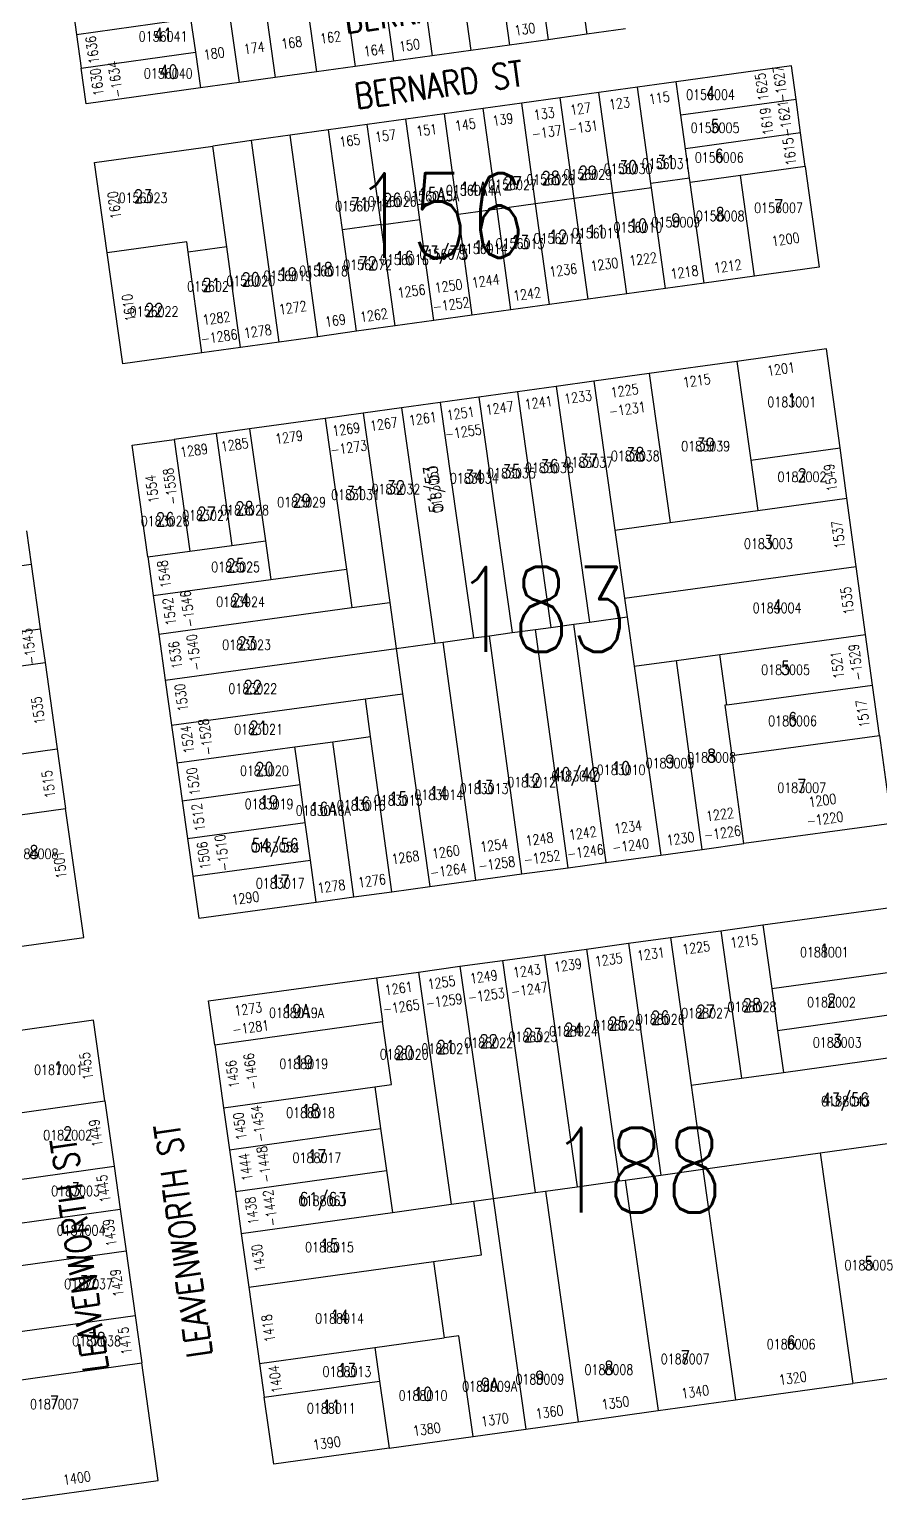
# Model space of a CAD drawing. Header units: feet. Extents: x 6006802 to 6013716, y 2117102 to 2120191.
# Drawn here: x 6007883 to 6008384, y 2117210 to 2118081 of the extents above; entities that cross this region are included whole.
import ezdxf
from ezdxf.enums import TextEntityAlignment as Align

# ---------------------------------------------------------------- set-up
doc = ezdxf.new("R2010")
doc.units = ezdxf.units.FT
doc.header["$LTSCALE"] = 100
doc.header["$MEASUREMENT"] = 0
for name, color, linetype in [('ADDRESS', 1, 'CONTINUOUS'), ('BLKLOT', 2, 'CONTINUOUS'), ('BLOCK_NUMBERS', 3, 'CONTINUOUS'), ('LOT_LINES', 4, 'CONTINUOUS'), ('LOT_NUMBERS', 7, 'CONTINUOUS'), ('ROW', 6, 'CONTINUOUS'), ('ST_NAME_IN_BLK', 7, 'CONTINUOUS'), ('ST_NAME_IN_ST', 6, 'CONTINUOUS')]:
    doc.layers.add(name, color=color, linetype=linetype)
doc.styles.add('ADDTXT', font='ROMANS.shx', dxfattribs={"width": 0.8, "height": 6})
doc.styles.add('BLKLOT', font='ROMANS.shx', dxfattribs={"width": 0.8, "height": 6})
doc.styles.add('BLOCK_NO', font='ROMANS.shx', dxfattribs={"width": 0.8, "height": 50})
doc.styles.add('LOT_NO', font='ROMANS.shx', dxfattribs={"width": 0.8, "height": 8})
doc.styles.add('SI', font='ROMANS.shx', dxfattribs={"width": 0.8, "height": 15})

msp = doc.modelspace()

# ---------------------------------------------------------------- linework, layer by layer
at = {"layer": 'LOT_LINES'}
for points in [[(6008203.2, 2118137.34), (6008211.44, 2118077.91)], [(6008134.85, 2118127.86), (6008143.1, 2118068.43)], [(6008157.64, 2118131.02), (6008165.88, 2118071.59)], [(6008180.42, 2118134.18), (6008188.66, 2118074.75)], [(6008066.51, 2118118.38), (6008074.75, 2118058.95)], [(6008089.29, 2118121.54), (6008097.53, 2118062.11)], [(6008112.07, 2118124.7), (6008120.32, 2118065.27)], [(6007997.97, 2118108.87), (6008006.34, 2118049.46)], [(6008019.36, 2118111.84), (6008027.6, 2118052.41)], [(6008043.73, 2118115.22), (6008051.97, 2118055.79)], [(6007910.45, 2118077.78), (6007977.8, 2118087.17)], [(6007977.8, 2118087.17), (6007980.59, 2118067.37)], [(6007913.24, 2118057.97), (6007980.59, 2118067.37)], [(6007980.59, 2118067.37), (6007983.56, 2118046.3)], [(6008266.97, 2118030.09), (6008264.23, 2118049.9)], [(6008204.09, 2117980.98), (6008195.88, 2118040.42)], [(6008226.88, 2117984.14), (6008218.67, 2118043.58)], [(6008249.32, 2117989.78), (6008241.45, 2118046.74)], [(6008334.92, 2118039.51), (6008266.97, 2118030.09)], [(6008134.52, 2117980.42), (6008127.54, 2118030.94)], [(6008158.53, 2117974.66), (6008150.32, 2118034.1)], [(6008181.31, 2117977.82), (6008173.1, 2118037.26)], [(6008269.7, 2118010.28), (6008266.97, 2118030.09)], [(6008067.35, 2117962.41), (6008059.19, 2118021.46)], [(6008090.13, 2117965.57), (6008081.97, 2118024.62)], [(6008111.74, 2117977.26), (6008104.76, 2118027.78)], [(6008030.05, 2117896.27), (6008013.63, 2118015.14)], [(6008052.83, 2117899.43), (6008036.41, 2118018.3)], [(6008337.65, 2118019.7), (6008269.7, 2118010.28)], [(6007999.06, 2117952.54), (6007990.85, 2118011.98)], [(6008272.1, 2117992.94), (6008269.7, 2118010.28)], [(6008340.39, 2117999.89), (6008302.15, 2117994.59)], [(6008249.66, 2117987.3), (6008226.88, 2117984.14)], [(6008272.1, 2117992.94), (6008249.32, 2117989.78)], [(6008249.66, 2117987.3), (6008249.32, 2117989.78)], [(6008257.87, 2117927.87), (6008249.66, 2117987.3)], [(6008272.44, 2117990.46), (6008272.1, 2117992.94)], [(6008302.15, 2117994.59), (6008272.44, 2117990.46)], [(6008280.65, 2117931.03), (6008272.44, 2117990.46)], [(6008310.36, 2117935.15), (6008302.15, 2117994.59)], [(6008134.52, 2117980.42), (6008111.74, 2117977.26)], [(6008135.75, 2117971.5), (6008134.52, 2117980.42)], [(6008181.31, 2117977.82), (6008158.53, 2117974.66)], [(6008204.09, 2117980.98), (6008181.31, 2117977.82)], [(6008189.52, 2117918.39), (6008181.31, 2117977.82)], [(6008226.88, 2117984.14), (6008204.09, 2117980.98)], [(6008212.3, 2117921.55), (6008204.09, 2117980.98)], [(6008235.09, 2117924.71), (6008226.88, 2117984.14)], [(6008112.97, 2117968.34), (6008111.74, 2117977.26)], [(6008158.53, 2117974.66), (6008135.75, 2117971.5)], [(6008143.96, 2117912.07), (6008135.75, 2117971.5)], [(6008166.74, 2117915.23), (6008158.53, 2117974.66)], [(6008090.13, 2117965.57), (6008067.35, 2117962.41)], [(6008075.61, 2117902.59), (6008067.35, 2117962.41)], [(6008090.18, 2117965.18), (6008090.13, 2117965.57)], [(6008112.97, 2117968.34), (6008090.18, 2117965.18)], [(6008098.39, 2117905.75), (6008090.18, 2117965.18)], [(6008121.18, 2117908.91), (6008112.97, 2117968.34)], [(6007976.28, 2117949.38), (6007975.45, 2117955.32), (6007928.63, 2117948.83)], [(6007999.06, 2117952.54), (6007976.28, 2117949.38)], [(6008007.27, 2117893.11), (6007999.06, 2117952.54)], [(6007984.49, 2117889.95), (6007976.28, 2117949.38)], [(6008300.03, 2117884.81), (6008308.25, 2117826.53)], [(6008215.67, 2117873.11), (6008228.06, 2117785.28)], [(6008248.19, 2117877.62), (6008260.59, 2117789.73)], [(6008170.6, 2117866.86), (6008190.21, 2117727.83)], [(6008193.38, 2117870.02), (6008212.99, 2117730.94)], [(6008102.26, 2117857.38), (6008121.84, 2117718.47)], [(6008125.04, 2117860.54), (6008144.63, 2117721.59)], [(6008147.82, 2117863.7), (6008167.42, 2117724.71)], [(6008057.19, 2117851.13), (6008069.72, 2117762.25)], [(6008079.47, 2117854.22), (6008095.22, 2117742.53)], [(6007968.04, 2117838.76), (6007977.34, 2117772.83)], [(6007992.8, 2117842.2), (6008002.11, 2117776.22)], [(6008012.61, 2117844.94), (6008021.92, 2117778.93)], [(6008308.25, 2117826.53), (6008360.93, 2117833.74)], [(6008308.25, 2117826.53), (6008312.44, 2117796.82)], [(6008312.44, 2117796.82), (6008364.99, 2117804.01)], [(6008260.59, 2117789.73), (6008312.44, 2117796.82)], [(6008228.06, 2117785.28), (6008260.59, 2117789.73)], [(6008002.11, 2117776.22), (6008021.92, 2117778.93)], [(6008021.92, 2117778.93), (6008025.13, 2117756.15)], [(6008228.06, 2117785.28), (6008233.73, 2117745.06)], [(6007952.57, 2117769.44), (6007977.34, 2117772.83)], [(6007977.34, 2117772.83), (6008002.11, 2117776.22)], [(6007824.29, 2117756.77), (6007883.72, 2117765.06)], [(6008025.13, 2117756.15), (6008069.72, 2117762.25)], [(6008069.72, 2117762.25), (6008072.93, 2117739.48)], [(6008233.73, 2117745.06), (6008370.49, 2117763.77)], [(6007955.78, 2117746.67), (6008025.13, 2117756.15)], [(6008072.93, 2117739.48), (6008095.22, 2117742.53)], [(6008095.22, 2117742.53), (6008099.06, 2117715.36)], [(6008233.73, 2117745.06), (6008235.29, 2117733.99)], [(6007958.99, 2117723.89), (6008072.93, 2117739.48)], [(6008212.99, 2117730.94), (6008235.29, 2117733.99)], [(6008235.29, 2117733.99), (6008239.4, 2117704.84)], [(6007829.67, 2117718.64), (6007889.09, 2117726.94)], [(6008167.42, 2117724.71), (6008181.28, 2117726.6)], [(6008181.28, 2117726.6), (6008190.21, 2117727.83)], [(6008200.48, 2117585.97), (6008181.28, 2117726.6)], [(6008190.21, 2117727.83), (6008203.76, 2117729.68)], [(6008203.76, 2117729.68), (6008212.99, 2117730.94)], [(6008222.96, 2117589.05), (6008203.76, 2117729.68)], [(6008099.06, 2117715.36), (6008121.84, 2117718.47)], [(6008121.84, 2117718.47), (6008126.79, 2117719.15)], [(6008126.79, 2117719.15), (6008144.63, 2117721.59)], [(6008145.99, 2117578.52), (6008126.79, 2117719.15)], [(6008144.63, 2117721.59), (6008154.03, 2117722.88)], [(6008154.03, 2117722.88), (6008167.42, 2117724.71)], [(6008173.24, 2117582.25), (6008154.03, 2117722.88)], [(6008289.95, 2117711.76), (6008375.98, 2117723.53)], [(6007962.82, 2117696.72), (6008099.06, 2117715.36)], [(6008099.06, 2117715.36), (6008102.82, 2117688.68)], [(6008239.4, 2117704.84), (6008264.36, 2117708.26)], [(6008264.36, 2117708.26), (6008289.95, 2117711.76)], [(6008279.58, 2117596.79), (6008264.36, 2117708.26)], [(6008294.01, 2117682.03), (6008289.95, 2117711.76)], [(6007832.46, 2117698.84), (6007891.88, 2117707.14)], [(6008239.4, 2117704.84), (6008255.11, 2117593.44)], [(6008294.01, 2117682.03), (6008380.04, 2117693.8)], [(6007966.58, 2117670.05), (6008080.89, 2117685.68)], [(6008080.89, 2117685.68), (6008102.82, 2117688.68)], [(6008083.94, 2117663.39), (6008080.89, 2117685.68)], [(6008102.82, 2117688.68), (6008118.87, 2117574.81)], [(6008294.01, 2117682.03), (6008293.02, 2117681.9), (6008297.08, 2117652.17)], [(6007825.95, 2117645.93), (6007899.07, 2117656.14)], [(6007969.73, 2117647.77), (6008039.35, 2117657.29)], [(6008039.35, 2117657.29), (6008061.6, 2117660.34)], [(6008042.39, 2117635), (6008039.35, 2117657.29)], [(6008061.6, 2117660.34), (6008083.94, 2117663.39)], [(6008074.12, 2117568.69), (6008061.6, 2117660.34)], [(6008096.45, 2117571.74), (6008083.94, 2117663.39)], [(6008297.08, 2117652.17), (6008384.1, 2117664.08)], [(6008304.18, 2117600.16), (6008297.08, 2117652.17)], [(6007972.87, 2117625.49), (6008042.39, 2117635)], [(6008045.44, 2117612.71), (6008042.39, 2117635)], [(6007867.47, 2117615.88), (6007904.03, 2117620.99)], [(6007976.01, 2117603.21), (6008045.44, 2117612.71)], [(6008048.48, 2117590.41), (6008045.44, 2117612.71)], [(6007979.15, 2117580.93), (6008048.48, 2117590.41)], [(6008051.86, 2117565.64), (6008048.48, 2117590.41)], [(6008315.31, 2117552.17), (6008320.58, 2117514.62)], [(6008260.81, 2117544.72), (6008273.07, 2117457.51)], [(6008290.54, 2117548.78), (6008302.78, 2117461.65)], [(6008186.51, 2117534.55), (6008205.74, 2117397.63)], [(6008211.28, 2117537.94), (6008230.5, 2117401.08)], [(6008236.05, 2117541.33), (6008255.26, 2117404.54)], [(6008136.68, 2117527.74), (6008156.16, 2117390.71)], [(6008161.74, 2117531.17), (6008180.98, 2117394.17)], [(6008320.58, 2117514.62), (6008403.14, 2117526.14)], [(6008087.43, 2117521), (6008091.05, 2117495.21)], [(6008112.2, 2117524.39), (6008131.46, 2117387.26)], [(6008320.58, 2117514.62), (6008324.06, 2117489.87)], [(6008324.06, 2117489.87), (6008406.66, 2117501.39)], [(6007992.01, 2117481.39), (6008091.05, 2117495.21)], [(6008086.36, 2117456.7), (6008096.27, 2117458.08), (6008091.05, 2117495.21)], [(6008324.06, 2117489.87), (6008327.54, 2117465.11)], [(6008327.54, 2117465.11), (6008410.17, 2117476.64)], [(6008302.78, 2117461.65), (6008327.54, 2117465.11)], [(6007997.23, 2117444.26), (6008086.36, 2117456.7)], [(6008086.36, 2117456.7), (6008089.84, 2117431.94)], [(6008273.07, 2117457.51), (6008302.78, 2117461.65)], [(6008273.07, 2117457.51), (6008280.02, 2117407.99)], [(6007867.21, 2117439.93), (6007927.23, 2117448.31)], [(6008000.71, 2117419.5), (6008089.84, 2117431.94)], [(6008089.84, 2117431.94), (6008093.32, 2117407.18)], [(6008349.12, 2117417.64), (6008417.21, 2117427.14)], [(6008280.02, 2117407.99), (6008349.12, 2117417.64)], [(6008349.12, 2117417.64), (6008368.46, 2117281.5)], [(6007872.63, 2117401.3), (6007932.66, 2117409.69)], [(6008004.18, 2117394.74), (6008093.32, 2117407.18)], [(6008093.32, 2117407.18), (6008096.8, 2117382.43)], [(6008234.15, 2117401.59), (6008255.26, 2117404.54)], [(6008255.26, 2117404.54), (6008280.02, 2117407.99)], [(6008280.02, 2117407.99), (6008299.15, 2117271.83)], [(6008180.98, 2117394.17), (6008187.11, 2117395.03)], [(6008187.11, 2117395.03), (6008205.74, 2117397.63)], [(6008187.11, 2117395.03), (6008206.45, 2117258.9)], [(6008205.74, 2117397.63), (6008230.5, 2117401.08)], [(6008230.5, 2117401.08), (6008234.15, 2117401.59)], [(6008234.15, 2117401.59), (6008253.5, 2117265.46)], [(6008096.8, 2117382.43), (6008131.46, 2117387.26)], [(6008121.06, 2117353.5), (6008149.35, 2117357.45), (6008144.85, 2117389.13)], [(6008131.46, 2117387.26), (6008144.85, 2117389.13)], [(6008144.85, 2117389.13), (6008156.16, 2117390.71)], [(6008156.16, 2117390.71), (6008180.98, 2117394.17)], [(6008156.16, 2117390.71), (6008175.5, 2117254.58)], [(6007851.41, 2117372.59), (6007936.21, 2117384.44)], [(6008007.66, 2117369.99), (6008096.8, 2117382.43)], [(6007939.69, 2117359.68), (6007854.89, 2117347.84), (6007854.12, 2117353.28)], [(6008012.12, 2117338.3), (6008121.06, 2117353.5)], [(6008121.06, 2117353.5), (6008127.39, 2117308.44)], [(6007810.6, 2117302.91), (6007945.03, 2117321.67)], [(6008086.43, 2117302.73), (6008127.39, 2117308.44)], [(6008144.39, 2117250.23), (6008135.95, 2117309.64), (6008127.39, 2117308.44)], [(6008018.45, 2117293.24), (6008086.43, 2117302.73)], [(6008086.43, 2117302.73), (6008089.24, 2117282.93)], [(6007846.73, 2117279.38), (6007948.96, 2117293.64)], [(6008021.23, 2117273.44), (6008089.24, 2117282.93)], [(6008089.24, 2117282.93), (6008094.87, 2117243.32)]]:
    msp.add_lwpolyline(points, dxfattribs=at)
at = {"layer": 'ROW'}
for points in [[(6007907.83, 2118096.37), (6007910.45, 2118077.78)], [(6007910.45, 2118077.78), (6007913.24, 2118057.97)], [(6008188.66, 2118074.75), (6008165.88, 2118071.59)], [(6008211.44, 2118077.91), (6008188.66, 2118074.75)], [(6008234.23, 2118081.07), (6008211.44, 2118077.91)], [(6008120.32, 2118065.27), (6008097.53, 2118062.11)], [(6008143.1, 2118068.43), (6008120.32, 2118065.27)], [(6008165.88, 2118071.59), (6008143.1, 2118068.43)], [(6007983.56, 2118046.3), (6007916.2, 2118036.96), (6007913.24, 2118057.97)], [(6008074.75, 2118058.95), (6008051.97, 2118055.79)], [(6008097.53, 2118062.11), (6008074.75, 2118058.95)], [(6008334.92, 2118039.51), (6008332.18, 2118059.33), (6008264.23, 2118049.9)], [(6008006.34, 2118049.46), (6007983.56, 2118046.3)], [(6008027.6, 2118052.41), (6008006.34, 2118049.46)], [(6008051.97, 2118055.79), (6008027.6, 2118052.41)], [(6008264.23, 2118049.9), (6008241.45, 2118046.74)], [(6008195.88, 2118040.42), (6008173.1, 2118037.26)], [(6008218.67, 2118043.58), (6008195.88, 2118040.42)], [(6008241.45, 2118046.74), (6008218.67, 2118043.58)], [(6008337.65, 2118019.7), (6008334.92, 2118039.51)], [(6008127.54, 2118030.94), (6008104.76, 2118027.78)], [(6008150.32, 2118034.1), (6008127.54, 2118030.94)], [(6008173.1, 2118037.26), (6008150.32, 2118034.1)], [(6008059.19, 2118021.46), (6008036.41, 2118018.3)], [(6008081.97, 2118024.62), (6008059.19, 2118021.46)], [(6008104.76, 2118027.78), (6008081.97, 2118024.62)], [(6008013.63, 2118015.14), (6007990.85, 2118011.98)], [(6008036.41, 2118018.3), (6008013.63, 2118015.14)], [(6008340.39, 2117999.89), (6008337.65, 2118019.7)], [(6007928.63, 2117948.83), (6007921.09, 2118002.3), (6007990.85, 2118011.98)], [(6008340.39, 2117999.89), (6008348.6, 2117940.46), (6008310.36, 2117935.15)], [(6007984.49, 2117889.95), (6007937.84, 2117883.47), (6007928.63, 2117948.83)], [(6008310.36, 2117935.15), (6008280.65, 2117931.03)], [(6008257.87, 2117927.87), (6008235.09, 2117924.71)], [(6008280.65, 2117931.03), (6008257.87, 2117927.87)], [(6008189.52, 2117918.39), (6008166.74, 2117915.23)], [(6008212.3, 2117921.55), (6008189.52, 2117918.39)], [(6008235.09, 2117924.71), (6008212.3, 2117921.55)], [(6008121.18, 2117908.91), (6008098.39, 2117905.75)], [(6008143.96, 2117912.07), (6008121.18, 2117908.91)], [(6008166.74, 2117915.23), (6008143.96, 2117912.07)], [(6008052.83, 2117899.43), (6008030.05, 2117896.27)], [(6008075.61, 2117902.59), (6008052.83, 2117899.43)], [(6008098.39, 2117905.75), (6008075.61, 2117902.59)], [(6008007.27, 2117893.11), (6007984.49, 2117889.95)], [(6008030.05, 2117896.27), (6008007.27, 2117893.11)], [(6008360.93, 2117833.74), (6008352.96, 2117892.16), (6008300.03, 2117884.81)], [(6008300.03, 2117884.81), (6008248.19, 2117877.62)], [(6008215.67, 2117873.11), (6008193.38, 2117870.02)], [(6008248.19, 2117877.62), (6008215.67, 2117873.11)], [(6008170.6, 2117866.86), (6008147.82, 2117863.7)], [(6008193.38, 2117870.02), (6008170.6, 2117866.86)], [(6008102.26, 2117857.38), (6008079.47, 2117854.22)], [(6008125.04, 2117860.54), (6008102.26, 2117857.38)], [(6008147.82, 2117863.7), (6008125.04, 2117860.54)], [(6008057.19, 2117851.13), (6008012.61, 2117844.94)], [(6008079.47, 2117854.22), (6008057.19, 2117851.13)], [(6007952.57, 2117769.44), (6007943.28, 2117835.33), (6007968.04, 2117838.76)], [(6007992.8, 2117842.2), (6007968.04, 2117838.76)], [(6008012.61, 2117844.94), (6007992.8, 2117842.2)], [(6008364.99, 2117804.01), (6008360.93, 2117833.74)], [(6008370.49, 2117763.77), (6008364.99, 2117804.01)], [(6007880.92, 2117784.87), (6007883.72, 2117765.06)], [(6007952.57, 2117769.44), (6007955.78, 2117746.67)], [(6007883.72, 2117765.06), (6007889.09, 2117726.94)], [(6008375.98, 2117723.53), (6008370.49, 2117763.77)], [(6007955.78, 2117746.67), (6007958.99, 2117723.89)], [(6007889.09, 2117726.94), (6007891.88, 2117707.14)], [(6007958.99, 2117723.89), (6007962.82, 2117696.72)], [(6008380.04, 2117693.8), (6008375.98, 2117723.53)], [(6007891.88, 2117707.14), (6007899.07, 2117656.14)], [(6007962.82, 2117696.72), (6007966.58, 2117670.05)], [(6008384.1, 2117664.08), (6008380.04, 2117693.8)], [(6007966.58, 2117670.05), (6007969.73, 2117647.77)], [(6007899.07, 2117656.14), (6007904.03, 2117620.99)], [(6008384.1, 2117664.08), (6008391.21, 2117612.06), (6008304.18, 2117600.16)], [(6007969.73, 2117647.77), (6007972.87, 2117625.49)], [(6007878.22, 2117539.64), (6007914.78, 2117544.74), (6007904.03, 2117620.99)], [(6007972.87, 2117625.49), (6007976.01, 2117603.21)], [(6007976.01, 2117603.21), (6007979.15, 2117580.93)], [(6008255.11, 2117593.44), (6008279.58, 2117596.79)], [(6008279.58, 2117596.79), (6008304.18, 2117600.16)], [(6008173.24, 2117582.25), (6008200.48, 2117585.97)], [(6008200.48, 2117585.97), (6008222.96, 2117589.05)], [(6008222.96, 2117589.05), (6008255.11, 2117593.44)], [(6007979.15, 2117580.93), (6007982.64, 2117556.17), (6008051.86, 2117565.64)], [(6008118.87, 2117574.81), (6008145.99, 2117578.52)], [(6008145.99, 2117578.52), (6008173.24, 2117582.25)], [(6008051.86, 2117565.64), (6008074.12, 2117568.69)], [(6008074.12, 2117568.69), (6008096.45, 2117571.74)], [(6008096.45, 2117571.74), (6008118.87, 2117574.81)], [(6008315.31, 2117552.17), (6008397.83, 2117563.46), (6008403.14, 2117526.14)], [(6008290.54, 2117548.78), (6008315.31, 2117552.17)], [(6008236.05, 2117541.33), (6008260.81, 2117544.72)], [(6008260.81, 2117544.72), (6008290.54, 2117548.78)], [(6008161.74, 2117531.17), (6008186.51, 2117534.55)], [(6008186.51, 2117534.55), (6008211.28, 2117537.94)], [(6008211.28, 2117537.94), (6008236.05, 2117541.33)], [(6008112.2, 2117524.39), (6008136.68, 2117527.74)], [(6008136.68, 2117527.74), (6008161.74, 2117531.17)], [(6007992.01, 2117481.39), (6007988.35, 2117507.45), (6008087.43, 2117521)], [(6008087.43, 2117521), (6008112.2, 2117524.39)], [(6007927.23, 2117448.31), (6007920.54, 2117495.94), (6007860.52, 2117487.56)], [(6007992.01, 2117481.39), (6007997.23, 2117444.26)], [(6007927.23, 2117448.31), (6007932.66, 2117409.69)], [(6007997.23, 2117444.26), (6008000.71, 2117419.5)], [(6008417.21, 2117427.14), (6008436.56, 2117291.01), (6008368.46, 2117281.5)], [(6008000.71, 2117419.5), (6008004.18, 2117394.74)], [(6007932.66, 2117409.69), (6007936.21, 2117384.44)], [(6008004.18, 2117394.74), (6008007.66, 2117369.99)], [(6007936.21, 2117384.44), (6007939.69, 2117359.68)], [(6008007.66, 2117369.99), (6008012.12, 2117338.3)], [(6007939.69, 2117359.68), (6007945.03, 2117321.67)], [(6008012.12, 2117338.3), (6008018.45, 2117293.24)], [(6007945.03, 2117321.67), (6007948.96, 2117293.64)], [(6007856.46, 2117210.05), (6007958.7, 2117224.32), (6007948.96, 2117293.64)], [(6008018.45, 2117293.24), (6008021.23, 2117273.44)], [(6008299.15, 2117271.83), (6008368.46, 2117281.5)], [(6008094.87, 2117243.32), (6008026.79, 2117233.82), (6008021.23, 2117273.44)], [(6008206.45, 2117258.9), (6008253.5, 2117265.46)], [(6008253.5, 2117265.46), (6008299.15, 2117271.83)], [(6008175.5, 2117254.58), (6008206.45, 2117258.9)], [(6008094.87, 2117243.32), (6008144.39, 2117250.23)], [(6008144.39, 2117250.23), (6008175.5, 2117254.58)]]:
    msp.add_lwpolyline(points, dxfattribs=at)

# ---------------------------------------------------------------- texts
at = {"layer": 'ADDRESS', "style": 'ADDTXT', "width": 0.8}
for s, rotation, p in [('130', 7.89766, (6008175.37, 2118077.96)), ('1636', 98.0242, (6007922.77, 2118069.15)), ('174', 7.89766, (6008015.65, 2118066.91)), ('168', 7.89766, (6008037.81, 2118069.98)), ('162', 7.89766, (6008060.72, 2118073.16)), ('150', 7.89766, (6008107.3, 2118068.51)), ('180', 7.89766, (6007992.08, 2118063.64)), ('164', 7.89766, (6008086.46, 2118065.62)), ('1630', 98.0242, (6007925.45, 2118050.14)), ('-1634', 98.0242, (6007936.35, 2118051.68)), ('-1627', 97.86449, (6008328.59, 2118048.79)), ('1625', 97.86449, (6008317.69, 2118047.28)), ('123', 7.89766, (6008231.15, 2118034.21)), ('115', 7.89766, (6008254.63, 2118037.46)), ('139', 7.89766, (6008162.42, 2118024.67)), ('133', 7.89766, (6008186.74, 2118028.05)), ('127', 7.89766, (6008208.24, 2118031.03)), ('1619', 97.86449, (6008320.49, 2118027.02)), ('-1621', 97.86449, (6008331.39, 2118028.53)), ('157', 7.89766, (6008093.12, 2118015.06)), ('151', 7.89766, (6008117.44, 2118018.43)), ('145', 7.89766, (6008140.26, 2118021.6)), ('-137', 7.89766, (6008188.25, 2118017.15)), ('-131', 7.89766, (6008209.75, 2118020.13)), ('165', 7.89766, (6008072.1, 2118012.14)), ('1615', 97.86449, (6008334.07, 2118009.11)), ('1620', 98.0242, (6007935.69, 2117977.5)), ('1200', 7.89766, (6008329.21, 2117953.92)), ('1230', 7.89766, (6008222.29, 2117939.09)), ('1222', 7.89766, (6008245.11, 2117942.25)), ('1212', 7.89766, (6008295.08, 2117938.08)), ('1244', 7.89766, (6008152.24, 2117929.37)), ('1236', 7.89766, (6008197.97, 2117935.71)), ('1218', 7.89766, (6008269.53, 2117934.53)), ('1256', 7.89766, (6008108.49, 2117923.3)), ('1250', 7.89766, (6008130.37, 2117926.34)), ('1242', 7.89766, (6008176.66, 2117921.65)), ('1610', 98.0242, (6007944.23, 2117916.93)), ('1272', 7.89766, (6008038.43, 2117913.58)), ('-1252', 7.89766, (6008131.88, 2117915.44)), ('1282', 7.89766, (6007993.45, 2117907.34)), ('169', 7.89766, (6008063.61, 2117905.97)), ('1262', 7.89766, (6008086.32, 2117909.12)), ('-1286', 7.89766, (6007994.97, 2117896.45)), ('1278', 7.89766, (6008017.78, 2117899.61)), ('1201', 7.89766, (6008326.48, 2117877.38)), ('1215', 7.89766, (6008276.75, 2117870.48)), ('1233', 7.89766, (6008206.74, 2117860.77)), ('1225', 7.89766, (6008234.22, 2117864.58)), ('1251', 7.89766, (6008137.48, 2117851.16)), ('1247', 7.89766, (6008160.49, 2117854.35)), ('1241', 7.89766, (6008183.49, 2117857.54)), ('-1231', 7.89766, (6008235.73, 2117853.68)), ('1269', 7.89766, (6008069.97, 2117841.79)), ('1267', 7.89766, (6008092.22, 2117844.88)), ('1261', 7.89766, (6008115.16, 2117848.06)), ('-1255', 7.89766, (6008139, 2117840.26)), ('1285', 7.89766, (6008004.2, 2117832.67)), ('1279', 7.89766, (6008036.27, 2117837.12)), ('1289', 7.89766, (6007980.2, 2117829.34)), ('-1273', 7.89766, (6008071.48, 2117830.9)), ('-1558', 98.02613, (6007968.86, 2117811.46)), ('1549', 97.77664, (6008358.23, 2117816.61)), ('1554', 98.02613, (6007957.97, 2117809.93)), ('1537', 97.77664, (6008362.83, 2117782.92)), ('1548', 98.02613, (6007965.05, 2117759.71)), ('1535', 97.77664, (6008368.14, 2117744)), ('1542', 98.02613, (6007968.17, 2117737.6)), ('-1546', 98.02613, (6007979.06, 2117739.13)), ('-1543', 98.02613, (6007885.47, 2117716.83)), ('1536', 98.02613, (6007971.79, 2117711.88)), ('-1540', 98.02613, (6007982.69, 2117713.42)), ('-1529', 97.77664, (6008373.12, 2117707.58)), ('1521', 97.77664, (6008362.22, 2117706.09)), ('1530', 98.02613, (6007975.33, 2117686.79)), ('1535', 98.02613, (6007890.77, 2117679.2)), ('1517', 97.77664, (6008377.26, 2117677.25)), ('-1528', 98.02613, (6007989.71, 2117663.6)), ('1524', 98.02613, (6007978.82, 2117662.06)), ('1515', 98.02613, (6007896.92, 2117635.63)), ('1520', 98.02613, (6007982.3, 2117637.34)), ('1200', 7.78927, (6008350.9, 2117622.7)), ('1512', 98.02613, (6007985.3, 2117616.09)), ('1222', 7.78927, (6008290.45, 2117614.43)), ('1234', 7.78927, (6008236.23, 2117607.01)), ('-1220', 7.78927, (6008352.39, 2117611.8)), ('-1510', 98.02613, (6007999.36, 2117595.14)), ('1248', 7.78927, (6008183.99, 2117599.86)), ('1242', 7.78927, (6008209.55, 2117603.36)), ('-1240', 7.78927, (6008237.72, 2117596.11)), ('1230', 7.78927, (6008267.19, 2117600.14)), ('-1226', 7.78927, (6008291.95, 2117603.53)), ('1506', 98.02613, (6007988.47, 2117593.6)), ('1268', 7.78927, (6008104.89, 2117589.04)), ('1260', 7.78927, (6008128.77, 2117592.31)), ('1254', 7.78927, (6008157.25, 2117596.21)), ('-1252', 7.78927, (6008185.48, 2117588.97)), ('-1246', 7.78927, (6008211.05, 2117592.46)), ('1501', 98.02613, (6007903.62, 2117588.1)), ('-1264', 7.78927, (6008130.27, 2117581.41)), ('-1258', 7.78927, (6008158.74, 2117585.31)), ('1278', 7.78927, (6008061.23, 2117571.97)), ('1276', 7.78927, (6008085.11, 2117575.24)), ('1290', 7.78927, (6008010.52, 2117565.03)), ('1225', 7.78927, (6008276.41, 2117535.75)), ('1215', 7.78927, (6008304.68, 2117539.62)), ('1235', 7.78927, (6008224.83, 2117528.69)), ('1231', 7.78927, (6008249.72, 2117532.1)), ('1249', 7.78927, (6008151.09, 2117518.61)), ('1243', 7.78927, (6008176.55, 2117522.09)), ('1239', 7.78927, (6008200.78, 2117525.4)), ('1261', 7.78927, (6008100.91, 2117511.74)), ('1255', 7.78927, (6008126.19, 2117515.2)), ('-1247', 7.78927, (6008178.04, 2117511.19)), ('-1265', 7.78927, (6008102.4, 2117500.84)), ('-1259', 7.78927, (6008127.68, 2117504.3)), ('-1253', 7.78927, (6008152.58, 2117507.71)), ('1273', 7.78927, (6008012.17, 2117499.6)), ('-1281', 7.78927, (6008013.66, 2117488.7)), ('1455', 97.99751, (6007919.24, 2117469.29)), ('-1466', 97.99751, (6008016.38, 2117466.09)), ('1456', 97.99751, (6008005.48, 2117464.56)), ('1450', 97.99751, (6008009.81, 2117433.78)), ('-1454', 97.99751, (6008020.7, 2117435.31)), ('1449', 97.99751, (6007924.8, 2117429.68)), ('-1448', 97.99751, (6008024.09, 2117411.19)), ('1444', 97.99751, (6008013.2, 2117409.66)), ('1445', 97.99751, (6007929.4, 2117396.93)), ('-1442', 97.99751, (6008027.71, 2117385.43)), ('1438', 97.99751, (6008016.82, 2117383.9)), ('1439', 97.99751, (6007933.06, 2117370.93)), ('1430', 97.99751, (6008020.74, 2117355.98)), ('1429', 97.99751, (6007937.22, 2117341.28)), ('1418', 97.99751, (6008026.57, 2117314.49)), ('1415', 97.99751, (6007942.02, 2117307.11)), ('1404', 97.99751, (6008030.79, 2117284.41)), ('1320', 7.94407, (6008333.42, 2117281.66)), ('1350', 7.94407, (6008228.8, 2117267.06)), ('1340', 7.94407, (6008275.85, 2117273.63)), ('1370', 7.94407, (6008157.71, 2117257.14)), ('1360', 7.94407, (6008189.92, 2117261.64)), ('1380', 7.94407, (6008117.52, 2117251.53)), ('1390', 7.94407, (6008058.54, 2117243.3)), ('1400', 7.94407, (6007911.11, 2117222.73))]:
    msp.add_text(s, height=6, rotation=rotation, dxfattribs=at).set_placement(p, align=Align.CENTER)
at = {"layer": 'BLKLOT', "style": 'BLKLOT', "width": 0.8}
for s, p in [('0156041', (6007961.53, 2118073.65)), ('0156040', (6007964.6, 2118051.82)), ('0156004', (6008284.47, 2118039.27)), ('0156005', (6008287.18, 2118019.69)), ('0156031', (6008258.31, 2117998.6)), ('0156006', (6008289.6, 2118002.18)), ('0156028', (6008190.2, 2117989.15)), ('0156029', (6008212.05, 2117992.18)), ('0156030', (6008235.87, 2117995.49)), ('0156014A', (6008144.63, 2117982.83)), ('0156027', (6008167.67, 2117986.03)), ('0156023', (6007949.71, 2117978.34)), ('0156071', (6008077.45, 2117973.51)), ('0156026', (6008096.71, 2117976.18)), ('0156015A', (6008120.03, 2117979.42)), ('0156007', (6008324.62, 2117972.46)), ('0156009', (6008264.1, 2117964.07)), ('0156008', (6008290.17, 2117967.69)), ('0156012', (6008194.51, 2117954.42)), ('0156011', (6008217.05, 2117957.54)), ('0156010', (6008241.65, 2117960.96)), ('0156014', (6008150.32, 2117948.29)), ('0156013', (6008172.07, 2117951.3)), ('0156072', (6008082.19, 2117938.83)), ('0156016', (6008103.87, 2117941.84)), ('0156073', (6008127.19, 2117945.08)), ('0156020', (6008013.22, 2117929.27)), ('0156019', (6008035.07, 2117932.3)), ('0156018', (6008056.23, 2117935.23)), ('0156021', (6007990.09, 2117926.06)), ('0156022', (6007956.24, 2117911.27)), ('0183001', (6008332.41, 2117857.83)), ('0183038', (6008240.09, 2117826.02)), ('0183039', (6008281.62, 2117831.78)), ('0183035', (6008167.06, 2117815.89)), ('0183036', (6008189.41, 2117818.99)), ('0183037', (6008212.64, 2117822.21)), ('0183032', (6008098.86, 2117806.43)), ('0183034', (6008145.12, 2117812.85)), ('0183002', (6008338.45, 2117813.65)), ('0183029', (6008043.26, 2117798.72)), ('0183031', (6008075.04, 2117803.12)), ('0183027', (6007987.15, 2117790.93)), ('0183028', (6008009.59, 2117794.05)), ('0183026', (6007962.76, 2117787.55)), ('0183003', (6008318.6, 2117774.2)), ('0183025', (6008004.33, 2117760.49)), ('0183024', (6008007.23, 2117739.87)), ('0183004', (6008323.77, 2117736.31)), ('0183023', (6008010.81, 2117714.5)), ('0183005', (6008328.76, 2117699.81)), ('0183022', (6008014.46, 2117688.64)), ('0183006', (6008332.89, 2117669.6)), ('0183021', (6008017.84, 2117664.64)), ('0183010', (6008231.75, 2117640.71)), ('0183009', (6008260.59, 2117644.66)), ('0183008', (6008285.11, 2117648.01)), ('0183020', (6008021.29, 2117640.16)), ('0183012', (6008178.98, 2117633.5)), ('0183040', (6008204.95, 2117637.05)), ('0183014', (6008124.15, 2117626)), ('0183013', (6008150.92, 2117629.66)), ('0183007', (6008338.27, 2117630.14)), ('0183019', (6008024.05, 2117620.58)), ('0183016A', (6008056.02, 2117616.68)), ('0183016', (6008078.47, 2117619.75)), ('0183015', (6008100.23, 2117622.72)), ('0184008', (6007885.39, 2117591.12)), ('0183054', (6008027.64, 2117595.13)), ('0183017', (6008030.66, 2117573.73)), ('0188001', (6008351.65, 2117533.08)), ('0188002', (6008355.84, 2117503.59)), ('0188019A', (6008040.26, 2117497.32)), ('0188026', (6008254.8, 2117493.43)), ('0188027', (6008281.57, 2117497.09)), ('0188028', (6008308.94, 2117500.84)), ('0188024', (6008203.6, 2117486.43)), ('0188025', (6008229.59, 2117489.98)), ('0188021', (6008128.29, 2117476.12)), ('0188022', (6008153.59, 2117479.59)), ('0188023', (6008179.68, 2117483.15)), ('0188003', (6008359.22, 2117479.79)), ('0188019', (6008044.5, 2117467.16)), ('0188020', (6008103.78, 2117472.77)), ('0187001', (6007899.83, 2117463.65)), ('0188043', (6008364.15, 2117445.14)), ('0188018', (6008048.55, 2117438.34)), ('0187002', (6007905.25, 2117425.1)), ('0188017', (6008052.3, 2117411.69)), ('0187003', (6007909.89, 2117392.09)), ('0188061', (6008055.86, 2117386.32)), ('0187004', (6007913.15, 2117368.89)), ('0188015', (6008059.7, 2117358.97)), ('0188005', (6008377.9, 2117348.38)), ('0187037', (6007917.6, 2117337.22)), ('0188014', (6008065.62, 2117316.88)), ('0187038', (6007922.32, 2117303.58)), ('0188006', (6008332.01, 2117301.66)), ('0188007', (6008269.52, 2117292.94)), ('0188013', (6008070.02, 2117285.51)), ('0188008', (6008224.54, 2117286.66)), ('0188009A', (6008154.18, 2117276.84)), ('0188009', (6008183.8, 2117280.98)), ('0188010', (6008114.9, 2117271.36)), ('0187007', (6007897.4, 2117266.25)), ('0188011', (6008060.78, 2117263.81))]:
    msp.add_text(s, height=6, dxfattribs=at).set_placement(p, align=Align.CENTER)
msp.add_text('0183051', height=6, rotation=97.89766, dxfattribs=at).set_placement((6008124.87, 2117810.04), align=Align.CENTER)
at = {"layer": 'BLOCK_NUMBERS', "style": 'BLOCK_NO', "width": 0.8}
for s, p in [('156', (6008124.7, 2117945.94)), ('183', (6008184.56, 2117713.48)), ('188', (6008240.7, 2117382.46))]:
    msp.add_text(s, height=50, dxfattribs=at).set_placement(p, align=Align.CENTER)
at = {"layer": 'LOT_NUMBERS', "style": 'LOT_NO', "width": 0.8}
for s, p in [('41', (6007961.53, 2118073.65)), ('40', (6007964.6, 2118051.82)), ('4', (6008284.47, 2118039.27)), ('5', (6008287.18, 2118019.69)), ('31', (6008258.31, 2117998.6)), ('6', (6008289.6, 2118002.18)), ('28', (6008190.2, 2117989.15)), ('29', (6008212.05, 2117992.18)), ('30', (6008235.87, 2117995.49)), ('23', (6007949.71, 2117978.34)), ('15A', (6008120.03, 2117979.42)), ('14A', (6008144.63, 2117982.83)), ('27', (6008167.67, 2117986.03)), ('71', (6008077.45, 2117973.51)), ('26', (6008096.71, 2117976.18)), ('7', (6008324.62, 2117972.46)), ('10', (6008241.65, 2117960.96)), ('9', (6008264.1, 2117964.07)), ('8', (6008290.17, 2117967.69)), ('12', (6008194.51, 2117954.42)), ('11', (6008217.05, 2117957.54)), ('73/75', (6008127.19, 2117945.08)), ('14', (6008150.32, 2117948.29)), ('13', (6008172.07, 2117951.3)), ('18', (6008056.23, 2117935.23)), ('72', (6008082.19, 2117938.83)), ('16', (6008103.87, 2117941.84)), ('21', (6007990.09, 2117926.06)), ('20', (6008013.22, 2117929.27)), ('19', (6008035.07, 2117932.3)), ('22', (6007956.24, 2117911.27)), ('1', (6008332.41, 2117857.83)), ('39', (6008281.62, 2117831.78)), ('37', (6008212.64, 2117822.21)), ('38', (6008240.09, 2117826.02)), ('34', (6008145.12, 2117812.85)), ('35', (6008167.06, 2117815.89)), ('36', (6008189.41, 2117818.99)), ('2', (6008338.45, 2117813.65)), ('32', (6008098.86, 2117806.43)), ('29', (6008043.26, 2117798.72)), ('31', (6008075.04, 2117803.12)), ('26', (6007962.76, 2117787.55)), ('27', (6007987.15, 2117790.93)), ('28', (6008009.59, 2117794.05)), ('3', (6008318.6, 2117774.2)), ('25', (6008004.33, 2117760.49)), ('24', (6008007.23, 2117739.87)), ('4', (6008323.77, 2117736.31)), ('23', (6008010.81, 2117714.5)), ('5', (6008328.76, 2117699.81)), ('22', (6008014.46, 2117688.64)), ('6', (6008332.89, 2117669.6)), ('21', (6008017.84, 2117664.64)), ('8', (6008285.11, 2117648.01)), ('20', (6008021.29, 2117640.16)), ('10', (6008231.75, 2117640.71)), ('9', (6008260.59, 2117644.66)), ('12', (6008178.98, 2117633.5)), ('40/42', (6008204.95, 2117637.05)), ('7', (6008338.27, 2117630.14)), ('15', (6008100.23, 2117622.72)), ('14', (6008124.15, 2117626)), ('13', (6008150.92, 2117629.66)), ('19', (6008024.05, 2117620.58)), ('16A', (6008056.02, 2117616.68)), ('16', (6008078.47, 2117619.75)), ('54/56', (6008027.64, 2117595.13)), ('8', (6007885.39, 2117591.12)), ('17', (6008030.66, 2117573.73)), ('1', (6008351.65, 2117533.08)), ('28', (6008308.94, 2117500.84)), ('2', (6008355.84, 2117503.59)), ('19A', (6008040.26, 2117497.32)), ('26', (6008254.8, 2117493.43)), ('27', (6008281.57, 2117497.09)), ('23', (6008179.68, 2117483.15)), ('24', (6008203.6, 2117486.43)), ('25', (6008229.59, 2117489.98)), ('21', (6008128.29, 2117476.12)), ('22', (6008153.59, 2117479.59)), ('3', (6008359.22, 2117479.79)), ('19', (6008044.5, 2117467.16)), ('20', (6008103.78, 2117472.77)), ('1', (6007899.83, 2117463.65)), ('43/56', (6008364.15, 2117445.14)), ('18', (6008048.55, 2117438.34)), ('2', (6007905.25, 2117425.1)), ('17', (6008052.3, 2117411.69)), ('3', (6007909.89, 2117392.09)), ('61/63', (6008055.86, 2117386.32)), ('4', (6007913.15, 2117368.89)), ('15', (6008059.7, 2117358.97)), ('5', (6008377.9, 2117348.38)), ('37', (6007917.6, 2117337.22)), ('14', (6008065.62, 2117316.88)), ('38', (6007922.32, 2117303.58)), ('6', (6008332.01, 2117301.66)), ('7', (6008269.52, 2117292.94)), ('13', (6008070.02, 2117285.51)), ('8', (6008224.54, 2117286.66)), ('9A', (6008154.18, 2117276.84)), ('9', (6008183.8, 2117280.98)), ('7', (6007897.4, 2117266.25)), ('10', (6008114.9, 2117271.36)), ('11', (6008060.78, 2117263.81))]:
    msp.add_text(s, height=8, dxfattribs=at).set_placement(p, align=Align.CENTER)
msp.add_text('51/53', height=8, rotation=97.89766, dxfattribs=at).set_placement((6008124.87, 2117810.04), align=Align.CENTER)
at = {"layer": 'ST_NAME_IN_BLK', "style": 'SI', "width": 0.8}
for s, rotation, p in [('BERNARD ST', 7.89766, (6008119.08, 2118085.29)), ('LEAVENWORTH ST', 97.99751, (6007919.68, 2117358.29))]:
    msp.add_text(s, height=15, rotation=rotation, dxfattribs=at).set_placement(p, align=Align.CENTER)
at = {"layer": 'ST_NAME_IN_ST', "style": 'SI', "width": 0.8}
for s, rotation, p in [('BERNARD ST', 7.89766, (6008125.26, 2118040.72)), ('LEAVENWORTH ST', 97.99751, (6007980.96, 2117366.9))]:
    msp.add_text(s, height=15, rotation=rotation, dxfattribs=at).set_placement(p, align=Align.CENTER)

doc.saveas('drawing.dxf')
